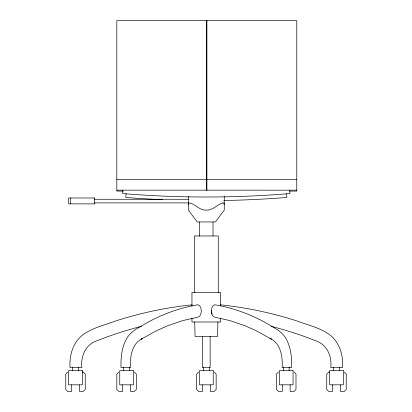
<?xml version="1.0" encoding="UTF-8"?>
<svg xmlns="http://www.w3.org/2000/svg" width="412" height="412" viewBox="0 0 412 412"><rect width="100%" height="100%" fill="white"/><g stroke="black" fill="none" stroke-linecap="round" stroke-linejoin="round"><path stroke-width="0.62" d="M78.357 370.841L78.429 367.066M129.425 370.841L129.497 367.066M209.255 370.841L209.332 367.066M289.09 370.841L289.162 367.066M339.344 370.841L339.416 367.066M217.922 321.952L217.557 336.491L195.061 336.491L194.696 321.952M126.077 193.676L125.773 197.456A1019.195 1019.195 0 0 0 162.637 199.707M122.894 190.411L122.632 193.563A1019.19 1019.19 0 0 0 289.981 193.563L289.713 190.411M188.444 203.719L188.366 204.321L189.123 202.91C195.247 203.641 199.475 210.779 206.314 210.089C212.88 210.486 217.16 204.64 222.866 202.792L223.752 203.049L224.262 204.321M215.079 304.844C233.048 307.816 250.357 314.238 266.245 323.085C272.698 327.159 280.278 330.218 284.78 336.681C290.8 345.766 291.974 356.988 291.629 367.628L282.143 367.628C282.807 356.864 280.876 343.417 269.948 338.303L271.384 339.169L256.583 330.918L245.202 325.82L229.932 320.598L214.74 317.178L212.983 316.231C210.893 313.146 210.82 308.82 212.942 305.74L214.74 304.787M67.712 372.088L65.76 374.019L65.76 389.469L67.712 391.4L71.611 391.4L71.611 384.849M118.78 372.088L116.828 374.019L116.828 389.469L118.78 391.4L122.678 391.4L122.678 384.849M198.61 372.088L196.663 374.019L196.663 389.469L198.61 391.4L202.508 391.4L202.508 384.849M278.44 372.088L276.493 374.019L276.493 389.469L278.44 391.4L282.338 391.4L282.338 384.849M141.553 326.304C125.851 330.275 110.431 335.353 95.404 341.394C85.042 345.4 80.567 357.189 81.895 367.628L70.061 367.628C69.195 356.061 72.584 343.845 81.463 335.95C91.227 327.983 104.004 325.413 115.556 321.015C140.425 312.955 166.149 307.517 192.157 304.844M197.58 304.844C179.611 307.816 162.302 314.238 146.415 323.085C139.962 327.159 132.381 330.218 127.88 336.681C121.859 345.766 120.685 356.988 121.025 367.628L130.516 367.628C129.852 356.864 131.783 343.417 142.712 338.303L141.275 339.169L156.076 330.918L167.457 325.82L182.727 320.598L197.92 317.178L199.676 316.231C201.849 313.187 201.798 308.809 199.717 305.74L197.92 304.787M116.817 179.38L296.779 179.405M116.817 190.153L296.779 190.179M123.24 191.07L116.817 191.07L116.817 20.6L296.779 20.626L296.779 191.096L289.713 191.096M94.575 199.264L188.366 199.264M94.575 202.884L188.366 202.884M82.189 372.088L83.306 372.088L85.253 374.019L85.253 389.469L83.306 391.4L79.408 391.4L79.408 384.849M329.811 372.088L328.694 372.088L326.747 374.019L326.747 389.469L328.694 391.4L332.592 391.4L332.592 384.849M220.477 304.844C246.484 307.517 272.203 312.955 297.078 321.015C308.624 325.413 321.406 327.983 331.166 335.95C340.049 343.845 343.438 356.061 342.573 367.628L330.738 367.628C332.067 357.189 327.586 345.4 317.23 341.394C302.202 335.353 286.783 330.275 271.081 326.304M211.294 310.972L211.624 311.024L211.917 314.274M344.288 372.088L346.24 374.019L346.24 389.469L344.288 391.4L340.389 391.4L340.389 384.849M294.034 372.088L295.986 374.019L295.986 389.469L294.034 391.4L290.136 391.4L290.136 384.849M214.204 372.088L216.151 374.019L216.151 389.469L214.204 391.4L210.305 391.4L210.305 384.849M134.374 372.088L136.321 374.019L136.321 389.469L134.374 391.4L130.475 391.4L130.475 384.849M223.948 203.234L224.19 203.719M286.567 193.676L286.87 197.456A1019.195 1019.195 0 0 1 223.783 200.495M333.571 367.066L333.643 370.841M283.317 367.066L283.389 370.841M203.482 367.066L203.559 370.841M123.651 367.066L123.724 370.841M72.584 367.066L72.656 370.841M224.262 196.467L224.262 210.089L215.409 221.944L197.219 221.944L188.366 210.089L188.366 196.467M220.667 306.013L220.667 292.587L191.951 292.587L191.951 306.013M220.667 318.157L220.667 321.988L191.951 321.988L191.951 318.157M218.272 292.597L218.272 235.963L194.34 235.963L194.34 292.597M213.004 222.037L213.004 236.04M210.135 336.218L210.135 367.628L202.477 367.628L202.477 336.218M206.865 20.6L206.865 190.153M206.731 20.626L206.731 190.179M199.614 222.037L199.614 236.04M70.529 197.987L70.529 203.868M94.703 197.987L68.68 197.987L68.68 203.868L94.703 203.868L94.703 197.987M82.328 370.543L68.686 370.543L68.686 384.834L82.328 384.834L82.328 370.543M133.395 370.543L119.753 370.543L119.753 384.834L133.395 384.834L133.395 370.543M213.231 370.543L199.583 370.543L199.583 384.834L213.231 384.834L213.231 370.543M293.061 370.543L279.418 370.543L279.418 384.834L293.061 384.834L293.061 370.543M343.314 370.543L329.672 370.543L329.672 384.834L343.314 384.834L343.314 370.543"/></g></svg>
